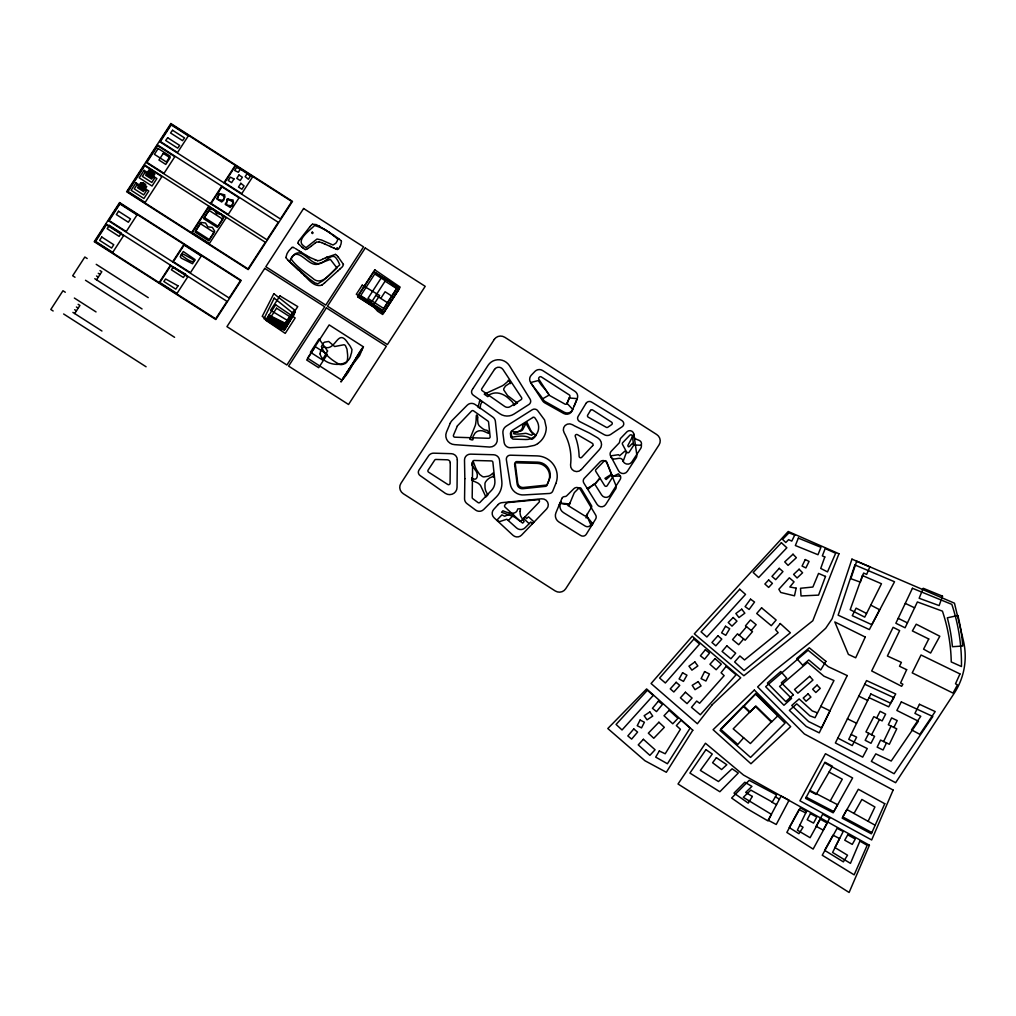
<?xml version="1.0" encoding="UTF-8"?>
<svg xmlns="http://www.w3.org/2000/svg" width="1016" height="1016" viewBox="0 0 1016 1016"><rect width="100%" height="100%" fill="white"/><g stroke="black" fill="none" stroke-linecap="round" stroke-linejoin="round"><path stroke-width="1.5" d="M569.989 502.895L569.328 504.584M479.514 401.51L479.831 400.177L482.168 401.815A8.903 8.687 25.8 0 0 480.416 405.702L480.276 408.559L477.812 406.819A19.456 18.974 25.8 0 1 478.079 406.146L478.142 405.981M479.45 401.777L479.082 403.263A19.418 18.936 25.8 0 1 478.409 405.371M623.125 461.429L626.567 451.968L622.503 444.373A1.524 1.486 25.8 0 1 622.732 442.659L629.768 435.267A1.524 1.486 25.8 0 1 632.384 436.131L633.628 444.945L641.35 445.275A5.08 4.953 25.8 0 1 640.601 448.627L631.863 461.937A5.08 4.953 25.8 0 1 623.125 461.429C621.322 453.923 612.381 463.385 610.578 455.879A4.064 3.962 25.8 0 1 611.175 451.32L619.1 443.014A1.524 1.486 25.8 0 0 619.455 442.341L620.243 439.039A1.524 1.486 25.8 0 1 620.611 438.366L626.872 431.851A4.064 3.962 25.8 0 1 633.857 434.15L636.803 454.673A5.08 4.953 25.8 0 1 636.054 458.038L627.317 471.348A5.08 4.953 25.8 0 1 618.579 470.84L610.578 455.879L618.465 454.711L619.671 455.714L624.827 451.18L626.567 451.968A1.524 1.486 25.8 0 0 629.196 452.12L633.4 445.719A1.524 1.486 25.8 0 0 633.616 444.703C632.892 439.877 628.523 450.38 627.837 445.529L633.857 434.15M567.665 401.879L567.119 403.212M567.792 401.561L569.189 398.082M574.129 406.184L576.859 399.529M559.892 503.276L559.333 504.825L559.956 503.707M592.62 523.964C589.864 528.993 593.814 519.328 590.855 524.853A4.064 3.962 25.8 0 1 585.267 526.097L563.55 512.661A7.633 7.429 25.8 0 1 560.464 503.403L561.137 501.612L560.349 502.996M569.239 504.8L574.078 493.192A3.048 2.972 25.8 0 1 574.713 492.239L578.803 488.188A1.524 1.486 25.8 0 1 581.203 488.505L591.515 505.701A1.524 1.486 25.8 0 1 591.515 507.238L586.6 515.252A1.524 1.486 25.8 0 1 584.505 515.722L569.862 506.654A1.524 1.486 25.8 0 1 569.239 504.8L560.464 503.403M567.068 403.327L569.836 396.735A1.524 1.486 25.8 0 0 569.239 394.894L541.337 376.923A1.524 1.486 25.8 0 0 539.42 377.126L539.052 377.507A1.524 1.486 25.8 0 0 538.899 379.336L549.173 395.046A1.524 1.486 25.8 0 0 549.72 395.554L564.909 404.076A1.524 1.486 25.8 0 0 567.042 403.377L572.783 409.423A6.109 5.944 25.8 0 1 564.236 412.229L545.389 401.65A7.176 6.998 25.8 0 1 542.658 398.767L541.236 396.621A10.097 1.918 58.1 0 0 540.461 395.516L532.841 385.775A10.312 1.956 58.1 0 1 531.889 384.404L530.873 382.892M577.228 398.64L572.186 410.655A6.109 5.944 25.8 0 1 563.639 413.461L544.805 402.882A6.109 5.944 25.8 0 1 542.646 400.863L530.644 382.537A6.109 5.944 25.8 0 1 531.279 375.209L534.975 371.373A6.109 5.944 25.8 0 1 542.684 370.548L574.865 391.274A6.109 5.944 25.8 0 1 577.228 398.64L569.239 397.967M868.096 821.309L874.916 806.996L861.885 799.465L853.986 813.46M883.602 741.54L891.045 726.084M886.473 742.912L883.069 749.998L877.176 747.154L880.58 740.08L889.33 744.284L896.76 728.828L888.314 724.776L891.629 717.893L897.204 720.573L893.902 727.456M339.814 246.888L338.684 248.831M868.769 733.323L865.175 740.308L870.991 743.293L874.586 736.308L865.95 731.876L873.811 716.636L882.142 720.915L885.635 714.134L880.123 711.302L876.63 718.083M871.588 734.771L879.45 719.531M569.239 504.139L569.989 502.856M568.871 504.812L568.236 505.879L568.973 503.936L559.968 503.072M830.263 800.938L842.289 779.183L829.018 772.046M298.374 241.529L298.056 243.141M363.423 346.824C354.825 357.111 351.523 370.84 341.833 380.111L307.581 358.178L329.171 324.904L363.423 346.824L341.833 380.111M74.676 313.55L79.934 305.46L78.143 304.317M96.558 279.832L101.803 271.742L100.025 270.599M159.144 282.651L170.485 265.176M172.644 261.849L183.972 244.373M191.541 232.727L208.813 206.108M210.426 203.606L221.767 186.131M223.926 182.804L235.268 165.329M381.991 276.758L367.957 298.399L383.654 308.445L397.688 286.817M370.015 304.483L385.331 280.772L374.739 273.99L360.693 295.618L371.297 302.4M380.771 298.412L385.089 291.757L393.649 297.231M382.537 312.496L383.083 311.658L383.934 312.217M473.113 388.328L488.125 365.252A12.713 12.395 25.8 0 1 509.346 365.544L530.034 399.021A4.064 3.962 25.8 0 1 528.917 404.495L513.994 414.071A12.713 12.395 25.8 0 1 499.745 413.702L473.291 395.186A4.064 3.962 25.8 0 1 472.186 389.738L472.808 388.798M194.323 260.731L195.059 259.613L183.274 251.524L181.115 254.851C183.782 256.934 192.405 263.919 194.196 260.896M298.552 241.236L309.639 227.089M309.626 227.114L310.54 225.971M342.659 266.433L343.433 264.389M294.983 312.255L284.899 324.053L268.402 315.862L285.42 327.927L295.377 311.442L285.293 323.24L268.796 315.036L285.814 327.114M294.183 313.893L284.112 325.691L267.614 317.487L284.632 329.565L294.589 313.08L284.505 324.879L268.008 316.675L285.026 328.74M739.254 635.279L746.57 626.694M743.636 638.924L738.708 644.703L732.561 639.597L737.502 633.819L745.173 640.207L752.5 631.635L745.49 625.805L750.481 619.963L756.158 624.688L751.18 630.53M743.648 737.768L737.832 744.423L720.623 729.234L743.572 705.739L749.986 711.873M583.832 466.738L599.58 449.39A7.633 7.429 25.8 0 0 597.726 437.858L590.296 433.54A6.807 1.511 30.5 0 0 589.255 432.968L574.739 426.009A8.725 1.943 30.5 0 1 573.43 425.272L572.402 424.688A6.109 5.944 25.8 0 0 564.083 432.613A54.496 53.124 25.8 0 1 570.573 464.82A6.109 5.944 25.8 0 0 581.114 469.722M583.235 467.411L581.33 469.494M594.957 484.226L599.948 478.155L594.449 484.442L587.134 488.353L588.594 488.848L594.411 483.591L601.612 494.957A5.08 4.953 25.8 0 0 610.222 495.122L620.103 479.577A4.064 3.962 25.8 0 0 620.42 476.021L618.401 473.824L613.029 476.44L611.403 474.269L604.952 478.371L606.146 479.514L610.895 475.298L612.432 476.288A1.524 1.486 25.8 0 1 612.305 477.622L607.212 485.661A1.524 1.486 25.8 0 1 604.622 485.61L595.782 471.348A1.524 1.486 25.8 0 1 595.96 469.557L604.037 461.137A1.524 1.486 25.8 0 1 606.565 461.645L612.432 476.288L620.42 476.021M310.934 225.514L312.509 224.206M508.432 520.421L513.575 515.023L512.534 514.159L510.286 513.753L504.685 516.242L501.917 514.871L496.773 520.268L499.529 521.64L506.806 519.227L516.534 527.926A6.109 5.944 25.8 0 0 525.107 527.761L530.86 521.957L532.016 523.812L534.124 522.021L528.549 516.839L526.44 518.63L525.297 516.776L523.519 518.427L529.095 523.621M342.329 266.776L340.309 268.681M338.061 270.713L324.561 282.905M338.061 270.726L340.322 268.668M324.574 282.892L321.856 285.179M314.909 243.269L310.807 246.469M314.897 243.294L316.268 242.329M310.82 246.444L307.607 248.691M321.869 285.153C311.963 288.125 305.257 274.002 297.675 269.481M307.619 248.666L305.778 249.504M542.658 398.767L549.173 395.046M322.466 259.321L325.679 257.708M322.466 259.309L320.434 260.274M319.849 263.309L330.365 259.385L336.969 267.995L323.266 280.492L317.792 283.781L314.922 282.88L309.435 278.981L289.954 261.861A1.549 1.499 25.8 0 1 289.852 261.087L290.855 258.75A31.026 30.251 25.8 0 1 292.735 255.854C300.571 248.666 309.677 268.834 319.405 263.525M325.679 257.734L335.394 254.394M326.377 257.391L327.076 257.048M292.024 247.409L288.925 250.685A38.43 37.452 25.8 0 0 286.982 253.746L285.877 257.581M316.573 242.189L318.846 241.846M312.496 224.231L316.268 224.587L324.726 229.464M319.976 260.426L317.576 260.706M292.011 247.434L293.218 247.409M530.644 382.537L538.302 380.555L540.69 384.099A9.22 1.753 58.1 0 0 542.061 385.89L545.414 389.725A9.22 1.753 58.1 0 1 546.786 391.516L548.97 394.716M305.791 249.479L305.549 249.517A1.664 1.651 62 0 1 304.914 249.39L303.06 248.031M337.553 249.453L336.702 249.326M317.576 260.693L309.804 257.404M318.834 241.871L321.716 242.608M293.205 247.421L294.399 247.942M336.715 249.301L335.534 248.856M315.163 260.058L315.836 260.299M321.704 242.634L334.531 248.349M817.397 712.826L812.228 710.921L799.122 698.932L791.756 705.472L808.634 721.563L821.55 727.913L829.97 710.832L820.712 706.31M335.382 254.406L336.626 255.257M324.041 243.548L324.879 243.904M335.547 248.831L333.261 247.777M864.768 684.263L893.94 697.662L888.708 706.818L869.061 697.662M330.149 246.291L330.975 246.685M905.307 603.402L914.616 607.835M805.739 812.902L799.008 809.65L789.203 827.532L798.932 833.679L803.059 827.24L799.744 825.284M858.761 696.125L867.677 700.468M847.395 718.782L856.564 723.252M898.233 618.35L907.466 622.884M851.103 734.428L856.615 737.172L852.246 745.566L837.743 738.048M866.521 613.461L856.12 608.152L852.272 615.683L871.741 624.662L879.602 609.74L870.712 605.091M806.209 797.166L833.768 811.568L837.565 804.697L809.854 790.346M776.554 804.672L772.122 802.335L776.542 794.88L749.198 780.339L731.622 798.03L745.884 808.012L767.956 820.89L771.411 814.349L743.293 797.319L750.811 790.105L772.262 802.03M809.562 790.956L816.115 794.448L832.422 766.255L824.941 762.216L805.612 798.385L833.171 812.8L852.615 777.951L824.649 762.826M871.931 832.587L842.759 816.902L846.887 809.511L875.208 825.259M318.897 225.92L319.938 226.505M309.791 257.416L306.54 255.499M775.424 796.823L779.437 799.198M306.527 255.511L299.149 250.889M295.427 248.526L299.136 250.901M300.088 251.511L301.092 252.146M324.739 229.438L326.009 230.289M373.799 271.844L390.5 282.537L393.764 286.22L398.907 289.509L382.702 314.477L377.571 311.188L374.307 307.492L357.607 296.799L373.901 271.64L399.593 288.087L383.4 313.042L357.708 296.596M385.127 281.178L396.799 288.646L382.765 310.286L371.094 302.819M375.958 295.326L389.331 303.886M87.186 258.534L84.836 257.023L72.682 275.768L75.019 277.266M96.228 264.338L148.234 297.625M98.273 273.304L100.051 274.434M96.52 275.996L98.298 277.139M94.767 278.689L142.049 308.953M85.496 280.276L174.587 337.312M65.303 292.24L62.967 290.741L50.8 309.486L53.15 310.985M74.358 298.044L96.037 311.925M76.403 307.01L78.181 308.153M74.651 309.715L76.429 310.845M72.898 312.407L101.956 331.013M63.627 313.982L146.088 366.776M326.022 230.264L329.882 232.829M328.613 231.953L334.62 235.991M333.527 235.229L337.426 237.896M337.439 237.871L338.836 238.862M338.849 238.836L341.173 240.754M303.047 248.056L301.777 246.926M301.765 246.951L298.691 244.005M303.67 275.057L305.181 276.428M300.634 272.263L302.146 273.672M297.663 269.494L288.696 260.921M288.036 260.274L288.684 260.947M288.023 260.286L285.877 257.556M336.88 255.499L338.353 257.264M338.366 257.251L343.421 264.401M592.747 523.748L586.981 516.636L586.092 517.97L587.515 513.905L586.6 515.252L590.855 524.853M298.475 243.789L298.069 243.116M341.465 241.211L341.02 243.98A28.537 27.813 25.8 0 1 339.801 246.913M633.908 434.569C632.765 441.782 642.849 437.744 641.35 445.275M321.488 346.583C324.091 354.533 332.321 360.553 339.522 364.426A7.074 6.896 25.8 0 0 342.036 364.554L344.805 363.703A17.018 16.586 25.8 0 0 345.681 363.258L347.142 361.683L347.612 358.216A50.178 48.908 25.8 0 0 347.624 354.813L346.977 349.123L345.44 345.63A2.667 2.603 25.8 0 0 343.941 344.754L334.67 346.532L328.676 341.452L324.523 342.189A8.217 8.014 25.8 0 0 323.075 343.408L321.488 346.583M450.266 462.864L450.075 483.248A1.524 1.486 25.8 0 1 447.739 484.454L428.587 472.173A1.524 1.486 25.8 0 1 428.117 470.09L434.683 460.121A1.524 1.486 25.8 0 1 435.978 459.461L447.269 459.791A3.048 2.972 25.8 0 1 450.266 462.864M457.314 459.842L457.048 487.375A7.633 7.429 25.8 0 1 445.402 493.395L420.218 475.653A4.064 3.962 25.8 0 1 418.973 470.103L428.612 455.816A6.109 5.944 25.8 0 1 433.781 453.174L451.295 453.682A6.109 5.944 25.8 0 1 457.314 459.842M532.879 434.2L531.609 435.28L526.885 433.565A10.668 10.401 25.8 0 0 525.386 433.324C517.36 434.683 505.612 434.378 521.348 430.809A4.407 4.293 25.8 0 0 522.719 429.616L525.577 424.282A1.308 1.27 25.8 0 1 526.44 424.205L529.654 429.666A7.569 7.379 25.8 0 0 530.2 430.53L532.879 434.2M464.833 478.714L464.566 498.729A6.109 5.944 25.8 0 0 467.03 503.657L475.628 510.083A6.109 5.944 25.8 0 0 483.692 509.499L496.519 496.76A20.345 19.825 25.8 0 0 501.815 481.203L499.555 460.21A6.109 5.944 25.8 0 0 493.56 454.749L470.611 454.139A6.109 5.944 25.8 0 0 464.502 459.918L464.833 478.714M471.716 478.053L471.691 480.225L477.901 483.07A13.119 12.789 25.8 0 1 480.543 485.496L485.902 496.976L487.782 495.021L485.712 490.791A25.845 25.184 25.8 0 1 485.013 487.756L484.95 483.565A6.096 5.944 25.8 0 1 485.572 481.952L486.6 480.543A16.497 16.091 25.8 0 1 489.725 477.863L492.29 476.796A2.324 2.273 25.8 0 1 493.573 477.101L493.128 472.986L490.753 474.98A15.634 15.24 25.8 0 1 488.366 476.174L483.883 476.91A5.575 5.436 25.8 0 1 482.448 476.529L479.641 474.434L476.822 470.268A37.16 36.22 25.8 0 1 475.577 467.754L473.431 462.001A1.524 1.486 25.8 0 0 471.907 463.448L471.881 465.277L473.189 466.903A33.795 32.944 25.8 0 1 475.171 469.964C478.701 473.265 478.066 482.448 471.716 478.053M472.643 461.912L472.186 497.434A1.524 1.486 25.8 0 0 472.796 498.678L477.952 502.526A1.524 1.486 25.8 0 0 479.971 502.387L491.554 490.334A12.713 12.395 25.8 0 0 494.856 480.619L492.887 462.293A1.524 1.486 25.8 0 0 491.388 460.921L474.167 460.464A1.524 1.486 25.8 0 0 472.643 461.912M320.103 353.974C322.631 365.735 348.59 369.595 350.926 354.571A73.216 71.361 25.8 0 0 351.536 352.831L351.968 349.555L350.228 346.227A44.831 43.701 25.8 0 0 348.12 343.408C337.617 326.568 336.029 352.171 324.244 346.977A3.302 3.213 25.8 0 0 322.796 347.637L320.675 351.003A11.824 11.532 25.8 0 0 320.167 353.225L320.103 353.974M477.533 418.986L478.003 423.367A7.76 7.557 25.8 0 0 479.349 425.933L482.778 428.752A20.218 19.71 25.8 0 0 485.204 429.997C488.264 429.298 490.779 435.28 487.248 432.829A22.327 21.768 25.8 0 0 484.734 431.686C480.797 429.501 475.475 430.733 473.837 435.178C471.119 437.896 475.767 441.515 469.773 439.242L475.348 425.31A38.049 37.084 25.8 0 0 475.971 421.551C476.466 419.341 475.628 410.858 477.914 417.411A3.772 3.67 25.8 0 0 477.622 418.3L477.533 418.986M520.09 511.251L520.052 512.102A12.548 12.23 25.8 0 0 520.751 516.204L524.104 521.614L522.681 523.113L514.439 516.979L501.561 512.255L502.92 510.769C507.213 512.712 516.42 516.001 517.741 508.94L520.522 508.673L520.09 511.251M522.719 424.929C523.443 430.555 517.36 433.464 512.597 431.33L511.099 432.27A1.524 1.486 25.8 0 0 510.426 433.692L510.921 437.515C517.601 436.029 526.351 434.556 531.978 439.318A12.713 12.395 25.8 0 0 536.004 435.47L531.228 431.381L526.936 422.275L522.719 424.929M337.833 239.204L337.185 240.995A19.431 18.936 25.8 0 1 335.826 243.23L332.981 245.034L321.475 239.979L317.03 239.014L306.248 247.523A1.334 1.321 66.3 0 1 305.689 247.472L303.682 245.948A37.109 36.17 25.8 0 1 301.93 244.272C297.879 238.277 310.896 229.502 314.566 225.514C323.024 227.698 331.445 233.515 337.833 239.204M514.058 404.444L513.664 405.498L517.5 402.844A2.007 1.956 25.8 0 1 517.042 402.768L507.581 395.58L503.784 389.966A3.861 3.759 25.8 0 1 503.911 388.455L505.473 386.055L509.219 383.502A1.689 1.651 25.8 0 1 509.778 383.489C512.28 385.051 507.759 378.142 508 380.86A3.569 3.48 25.8 0 1 507.644 381.572L504.177 384.581A41.478 40.424 25.8 0 1 502.31 385.826L484.226 394.17L487.782 396.659L489.649 394.551A23.597 23 25.8 0 1 490.918 394.03C497.281 391.185 504.266 394.221 508.952 398.755A62.433 60.858 25.8 0 1 512.178 401.752L514.058 404.444M291.084 258.966C296.685 267.195 306.413 273.012 314.16 279.451C323.71 285.864 332.638 269.964 339.522 265.176A1.562 1.537 -2.2 0 0 339.636 264.49L337.922 260.833A55.372 53.975 25.8 0 0 336.664 258.902C332.13 251.219 324.993 263.423 319.189 263.639C310.121 264.363 302.806 248.298 294.665 254.178A26.34 25.679 25.8 0 0 292.646 256.413L291.084 258.966M227.139 199.161L226.377 205.067L232.397 205.943L233.159 200.025L227.139 199.161M796.15 588.162L794.487 595.82L780.771 592.48L778.853 589.267L789.33 577.799L794.055 581.863L789.813 587.007L796.15 588.162M218.885 193.472L217.589 199.288L223.533 200.673L224.815 194.856L218.885 193.472M851.954 559.13L832.129 618.731L825.716 628.256L810.209 642.366L774.014 671.17L757.631 686.905L804.38 733.971L895.629 782.714L954.227 693.242A70.561 68.783 25.8 0 0 963.346 640.512L954.468 603.187L851.954 559.13M854.862 564.934L838.137 615.175L869.378 629.577L894.524 581.749L854.862 564.934M856.653 561.251L850.837 578.701L860.362 582.155L863.613 573.075L866.673 574.396L869.848 566.852L856.653 561.251M824.802 556.959L820.725 568.427L827.494 571.894L835.66 553.263L825.195 548.538L822.338 555.879L824.802 556.959M862.432 575.539L850.202 609.714L864.743 617.144L881.469 583.743L862.432 575.539M942.53 596.176L939.127 605.587L919.163 598.272L923.214 588.277L942.53 596.176M825.5 576.428L818.566 595.109L801.027 595.96L800.506 588.264L812.889 587.032L818.553 573.418L825.5 576.428M838.949 553.758L812.813 620.738L743.864 675.729L694.322 633.832L788.226 531.482L838.949 553.758M548.754 480.632L546.811 485.419A1.524 1.486 25.8 0 1 545.592 486.334L522.846 488.709A5.08 4.953 25.8 0 1 517.182 484.289L514.617 464.477A1.524 1.486 25.8 0 1 516.128 462.826L537.07 463.385A12.713 12.395 25.8 0 1 548.754 480.632M549.351 479.4L547.408 484.2A1.524 1.486 25.8 0 1 546.189 485.102L523.43 487.477A5.08 4.953 25.8 0 1 517.779 483.057L515.214 463.245A1.524 1.486 25.8 0 1 516.725 461.594L537.667 462.153A12.713 12.395 25.8 0 1 549.351 479.4M555.815 483.514L552.78 491.033A4.064 3.962 25.8 0 1 549.516 493.459L524.383 494.906A12.713 12.395 25.8 0 1 510.248 483.857L506.349 459.613A4.064 3.962 25.8 0 1 510.388 455.193L537.121 455.905A20.345 19.825 25.8 0 1 555.815 483.514M798.347 538.124L795.363 545.529L817.982 554.723L820.953 547.319L798.347 538.124M561.924 498.386L555.917 512.801A7.633 7.429 25.8 0 0 559.003 522.059L580.72 535.508A4.064 3.962 25.8 0 0 586.308 534.251L595.63 519.062A4.064 3.962 25.8 0 0 595.63 514.972L580.327 489.471A4.064 3.962 25.8 0 0 573.951 488.607L566.814 495.681A3.048 2.972 25.8 0 1 564.998 496.532L564.375 496.595A3.048 2.972 25.8 0 0 561.924 498.386M450.228 423.278L446.481 432.092A9.157 8.928 25.8 0 0 454.774 444.665L489.623 447.053A7.633 7.429 25.8 0 0 497.269 438.95L495.389 421.399A6.109 5.944 25.8 0 0 492.836 417.093L475.171 404.52A6.109 5.944 25.8 0 0 467.208 405.206L452.145 420.383A10.173 9.919 25.8 0 0 450.228 423.278M457.314 426.123L453.492 435.102A1.524 1.486 25.8 0 0 454.876 437.197L488.607 438.302A1.524 1.486 25.8 0 0 490.131 436.677L488.569 422.161A1.524 1.486 25.8 0 0 487.934 421.081L473.57 410.87A1.524 1.486 25.8 0 0 471.589 411.035L457.594 425.691A1.524 1.486 25.8 0 0 457.314 426.123M859.892 841.121L850.456 863.359L832.574 852.462L843.217 831.482L837.082 828.319L822.249 855.243L854.151 874.84L867.169 845.325L859.892 841.121M362.534 348.666L359.562 355.651L349.733 368.249L340.944 381.952L362.534 348.666M869.417 845.236L849.109 892.467L678.028 783.996L705.447 743.242L743.509 775.056L869.417 845.236M893.128 790.042L871.677 839.965L799.922 800.811L825.462 753.72L893.128 790.042M884.771 803.72L871.347 833.806L842.162 818.121L858.33 789.267L884.771 803.72M959.968 673.938L955.497 683.781L957.466 684.898L953.008 693.09L912.216 672.871L921.029 654.99L959.968 673.938M906.666 669.684L900.582 682.955L902.868 684.238L901.637 686.295L871.69 670.954L893.115 627.317L899.643 630.619L887.4 656.006L901.395 662.394L899.503 666.242L906.666 669.684M865.264 637.057L855.688 657.797L848.398 654.406L834.809 621.957L865.264 637.057M912.432 588.277L895.858 623.253L905.091 627.786L917.385 601.955L942.429 611.137A173.304 168.935 25.8 0 1 951.243 661.937L961.453 666.534A191.999 187.147 25.8 0 0 951.827 604.38L912.432 588.277M806.552 811.238L797.37 830.186L810.108 837.705L820.331 819.163L827.278 823.074L813.143 849.084L786.841 832.434L800.303 807.86L806.552 811.238M847.204 675.577L819.239 732.853L806.272 726.465L789.381 710.375L796.76 703.847L809.866 715.823L815.023 717.728L833.971 680.542L823.938 676.173L807.606 662.381L779.551 686.448L791.578 698.411L783.958 705.269L765.645 686.702L808.076 650.253L828.281 666.699L847.204 675.577M870.839 693.979L848.741 739.331L867.258 748.563L862.698 757.123L835.381 742.95L866.546 680.58L895.718 693.992L890.486 703.135L870.839 693.979M794.741 535.064L791.782 541.109L788.619 539.648L785.787 542.519L782.574 539.407L788.937 532.854L794.741 535.064M805.269 559.549L802.068 566.064L805.878 567.944L809.079 561.429L805.269 559.549M274.218 298.132L263.969 318.707L281.508 329.933L292.57 312.89L274.218 298.132M704.609 671.589L701.091 678.612L705.917 681.025L709.435 674.002L704.609 671.589M919.455 704.291L914.921 713.372L920.775 716.293L911.504 729.882L919.823 734.314L935.203 711.581L919.455 704.291M640.093 720.052L637.222 725.716L641.54 727.9L644.411 722.236L640.093 720.052M928.751 638.988L923.582 649.16L930.618 653.047L939.813 636.245L916.229 624.205L912.381 630.923L928.751 638.988M839.534 838.518L834.949 847.56L847.522 855.218L843.382 861.86L824.624 850.341L832.968 835.19L839.534 838.518M273.85 293.675L262.23 316.382L281.953 329.006L294.399 309.842L273.85 293.675M901.344 701.904L896.861 710.451L918.4 721.208L891.21 761.035L875.792 753.872L871.347 761.365L894.105 773.735L932.828 716.483L901.344 701.904M781.075 796.023L768.248 820.268L776.249 824.484L789.076 800.227L781.075 796.023M810.412 813.638L807.174 819.709L813.537 823.087L816.775 817.004L810.412 813.638M829.653 818.159L823.163 830.085L816.089 826.262L822.706 814.248L829.653 818.159M847.738 834.835L844.74 840.207L852.284 844.398L855.282 839.025L847.738 834.835M682.587 672.757L679.094 678.955L683.451 681.393L686.956 675.195L682.587 672.757M327.558 351.003L322.428 359.931L310.439 352.26L319.087 338.938L327.558 351.003M659.308 751.002L655.688 757.123L667.423 763.74L690.08 728.142L681.228 720.204L676.364 725.589L680.403 729.272L665.201 753.77L659.308 751.002M725.538 626.262L721.614 632.854L725.767 635.305L729.691 628.714L725.538 626.262M586.029 403.352L578.104 416.395A4.255 3.873 0 0 0 579.78 421.64L589.991 426.809A25.425 5.664 29.5 0 1 594.284 429.095L604.241 434.696A6.109 5.944 25.8 0 0 610.692 434.454L615.29 431.33A25.425 2.781 -35.5 0 1 617.55 429.806L622.097 426.809A4.166 3.785 10.1 0 0 621.83 420.522L591.68 402.12A4.064 3.962 25.8 0 0 586.029 403.352M590.512 410.426L587.68 415.112A1.524 1.486 25.8 0 0 588.264 417.195L606.235 427.279A1.524 1.486 25.8 0 0 607.847 427.215L611.632 424.65A1.524 1.486 25.8 0 0 611.568 422.161L592.633 409.969A1.524 1.486 25.8 0 0 590.512 410.426M825.932 661.365L820.699 669.988L808.787 659.93L802.653 665.188L796.747 658.546L809.269 647.802L825.932 661.365M293.789 314.719L284.239 330.378L267.221 318.313L283.718 326.517L293.789 314.719M752.335 796.455L748.259 803.11L733.997 793.115L744.817 782.231L751.929 786.397L745.655 792.417L752.335 796.455M233.985 178.918L231.635 182.651L228.206 180.467L230.365 177.14L233.985 178.918M240.843 183.299L238.481 187.046L241.91 189.23L244.069 185.903L240.843 183.299M692.798 730.225L666.331 772.274L644.957 760.755L607.797 728.535L646.608 688.937L692.798 730.225M615.556 488.975L605.676 504.533A5.08 4.953 25.8 0 1 597.065 504.368L583.857 483.07A4.064 3.962 25.8 0 1 584.327 478.282L600.202 461.734A4.064 3.962 25.8 0 1 606.933 463.105L615.874 485.419A4.064 3.962 25.8 0 1 615.556 488.975M275.679 304.8L265.748 320.231L285.229 333.388L295.161 317.957L275.679 304.8M119.596 202.578L94.221 241.681L215.811 319.519L241.186 280.416L119.596 202.578M170.879 123.533L126.619 191.757L248.209 269.596L292.481 201.371L170.879 123.533M106.261 224.066L94.92 241.529L215.659 318.821L227 301.358L106.261 224.066M119.748 203.264L108.42 220.739L229.159 298.018L240.487 280.556L119.748 203.264M144.589 164.986L127.317 191.618L248.044 268.897L265.316 242.278L144.589 164.986M157.543 145.021L146.202 162.496L266.941 239.789L278.282 222.314L157.543 145.021M171.044 124.219L159.703 141.694L280.441 218.986L291.783 201.511L171.044 124.219M106.413 224.752L95.618 241.389L112.738 252.362L123.546 235.712L106.413 224.752M119.913 203.949L109.118 220.599L126.238 231.559L137.033 214.922L119.913 203.949M144.742 165.684L128.016 191.478L145.136 202.438L161.874 176.644L144.742 165.684M157.709 145.707L146.901 162.357L164.033 173.317L174.828 156.68L157.709 145.707M171.196 124.917L160.401 141.554L177.533 152.514L188.328 135.877L171.196 124.917M135.953 182.804L131.102 190.297L143.942 198.514L148.806 191.021L135.953 182.804M144.056 170.32L139.192 177.813L152.044 186.03L156.896 178.549L144.056 170.32M158.178 148.514L154.407 154.33L166.395 162.001L170.167 156.185L158.178 148.514M101.778 237.033L99.619 240.36L111.608 248.044L113.767 244.716L101.778 237.033M109.334 225.387L107.175 228.714L119.164 236.398L121.323 233.058L109.334 225.387M118.516 211.252L116.357 214.579L128.346 222.25L130.505 218.923L118.516 211.252M136.982 184.747L134.29 188.912L143.701 194.932L146.406 190.779L136.982 184.747M145.085 172.263L142.38 176.428L151.803 182.461L154.508 178.295L145.085 172.263M140.754 182.715L137.516 187.706L143.51 191.554L146.749 186.55L140.754 182.715M148.857 170.244L145.618 175.235L151.613 179.07L154.851 174.079L148.857 170.244M141.173 183.896L139.014 187.223L143.294 189.967L145.453 186.639L141.173 183.896M149.276 171.412L147.117 174.739L151.397 177.483L153.556 174.155L149.276 171.412M143.116 182.778L141.491 185.28L144.056 186.919L145.682 184.429L143.116 182.778M151.206 170.294L149.593 172.796L152.159 174.434L153.784 171.945L151.206 170.294M163.259 153.391L158.941 160.045L165.786 164.427L170.104 157.772L163.259 153.391M170.637 265.862L159.842 282.499L176.962 293.472L187.769 276.822L170.637 265.862M184.137 245.059L173.342 261.709L190.462 272.669L201.257 256.032L184.137 245.059M208.966 206.794L192.227 232.588L209.359 243.548L226.098 217.754L208.966 206.794M221.933 186.83L211.125 203.467L228.257 214.427L239.052 197.79L221.933 186.83M235.42 166.027L224.625 182.664L241.757 193.624L252.552 176.987L235.42 166.027M201.016 222.466L195.618 230.784L209.321 239.56L214.719 231.242L212.369 227.381L207.874 226.86L205.524 222.999L201.016 222.466M209.652 209.156L204.254 217.475L217.957 226.251L223.355 217.932L221.005 214.071L216.51 213.538L214.16 209.69L209.652 209.156M236.842 167.145L234.683 170.472L238.316 172.263L240.271 169.342L236.842 167.145M200.419 223.698L195.021 232.016L208.725 240.792L214.122 232.461L200.419 223.698M209.067 210.388L203.657 218.707L217.361 227.47L222.758 219.151L209.067 210.388M219.862 193.751L216.624 198.742L221.755 202.032L224.993 197.028L219.862 193.751M181.661 254.483L180.226 256.692L181.267 258.127L192.507 263.754L194.666 260.426L183.706 254.343A2.477 2.413 25.8 0 0 182.918 254.216L181.661 254.47M238.938 175.019L236.779 178.346L240.208 180.543L242.367 177.216L238.938 175.019M228.422 199.225L225.184 204.216L230.327 207.505L233.566 202.514L228.422 199.225M177.99 285.826L175.831 289.154L163.843 281.483L165.608 278.968L177.99 285.826M185.547 274.18L183.388 277.508L171.399 269.824L173.266 267.119L185.547 274.18M250.546 175.92L248.387 179.248L245.161 176.644L247.117 173.723L250.546 175.92M264.744 268.402L226.949 326.644L286.893 365.011L324.675 306.769L264.744 268.402M303.606 208.496L265.824 266.738L325.755 305.105L363.55 246.863L303.606 208.496M312.255 232.169L311.709 233.007L312.572 233.553L313.106 232.715L312.255 232.169M276.555 308.204L269.646 318.859L282.791 327.266L289.7 316.624L276.555 308.204M337.083 248.069L336.537 248.907L337.401 249.453L337.934 248.615L337.083 248.069M326.39 307.873L288.608 366.103L348.539 404.482L386.334 346.24L326.39 307.873M365.265 247.968L327.47 306.197L387.413 344.576L425.209 286.334L365.265 247.968M315.328 346.71L306.692 360.02L318.681 367.69L327.317 354.381L315.328 346.71M362.242 285.14L356.299 294.297L373.71 304.673L379.654 295.516L362.242 285.14M374.79 269.799L358.597 294.754L383.896 312.026L400.088 287.058L374.79 269.799M494.297 339.408L400.914 483.362A7.633 7.429 25.8 0 0 403.288 493.713L555.206 590.944A7.633 7.429 25.8 0 0 565.671 588.81L659.067 444.856A7.633 7.429 25.8 0 0 656.692 434.505L504.774 337.274A7.633 7.429 25.8 0 0 494.297 339.408M279.984 295.91L270.561 310.286L288.353 320.993L297.764 306.603L279.984 295.91M494.513 369.418L481.813 388.671A1.524 1.486 25.8 0 0 482.232 390.715L504.647 406.413A5.08 4.953 25.8 0 0 510.35 406.565L521.106 399.656A1.524 1.486 25.8 0 0 521.538 397.612L502.996 369.532A5.08 4.953 25.8 0 0 494.513 369.418M705.942 749.63L689.915 773.074L719.861 791.743L738.276 773.024L732.092 768.795L718.477 781.545L700.367 770.42L712.267 754.05L705.942 749.63M750.532 599.173L745.096 606.603L749.11 609.473L754.545 602.043L750.532 599.173M172.555 130.251L170.548 132.982L182.537 140.653L184.544 137.922L172.555 130.251M167.691 137.744L165.684 140.462L177.673 148.145L179.68 145.415L167.691 137.744M716.394 757.682L712.597 762.737L721.614 769.544L726.821 764.743L716.394 757.682M712.229 704.685L697.37 723.748L651.078 683.514L692.252 636.27L740.727 677.799L712.229 704.685M780.237 623.532L775.5 629.59L778.154 632.701L744.512 659.956L739.902 655.968L734.632 661.962L744.068 670.56L790.385 632.778L780.237 623.532M726.123 666.369L721.068 672.757L724.141 675.653L699.605 703.263L696.684 701.053L691.49 707.352L700.316 714.769L736.067 674.802L726.123 666.369M705.333 649.77L700.418 655.79L704.609 659.143L709.524 653.11L705.333 649.77M658.381 701.167L652.45 708.304L656.501 711.594L662.432 704.456L658.381 701.167M633.781 728.942L627.837 735.927L631.647 739.089L637.591 732.104L633.781 728.942M726.846 645.846L722.071 651.421L730.898 658.787L735.673 653.199L726.846 645.846M761.594 607.835L756.717 613.499L771.284 625.691L776.148 620.014L761.594 607.835M693.839 639.089L659.587 678.028L665.353 682.981L699.605 644.042L693.839 639.089M717.906 635.762L711.949 642.48L715.836 645.833L721.779 639.115L717.906 635.762M676.173 682.295L670.268 688.873L673.837 691.985L679.742 685.419L676.173 682.295M685.444 692.226L680.415 697.814L687.045 703.618L692.061 698.03L685.444 692.226M779.247 568.325L771.97 576.377L775.691 579.641L782.955 571.589L779.247 568.325M653.237 695.427L622.033 729.971L616.077 724.446L647.383 690.283L653.237 695.427M498.132 504.571L493.687 509.46A6.109 5.944 25.8 0 0 494.132 517.817L512.978 535.292A6.109 5.944 25.8 0 0 521.551 535.127L546.684 508.914A6.109 5.944 25.8 0 0 541.515 498.818L501.98 502.653A6.109 5.944 25.8 0 0 498.132 504.571M506.628 503.098L504.901 505.003A1.524 1.486 25.8 0 0 505.015 507.086L519.455 520.471A1.524 1.486 25.8 0 0 521.602 520.433L539.077 502.209A1.524 1.486 25.8 0 0 537.781 499.681L507.594 502.615A1.524 1.486 25.8 0 0 506.628 503.098M739.699 589.242L701.053 631.85L706.882 636.994L745.528 594.385L739.699 589.242M715.048 658.622L709.943 664.248L716.166 669.747L721.284 664.134L715.048 658.622M643.395 739.292L638.239 744.893L649.897 755.358L655.066 749.757L643.395 739.292M768.655 579.971L764.883 584.01L768.642 587.413L772.414 583.375L768.655 579.971M592.684 445.63L581.749 457.314A1.524 1.486 25.8 0 1 579.107 456.298A62.128 60.566 25.8 0 0 575.272 436.435A1.524 1.486 25.8 0 1 577.444 434.658L592.315 443.319A1.524 1.486 25.8 0 1 592.684 445.63M669.176 710.273L664.007 715.734L672.77 723.786L677.939 718.325L669.176 710.273M781.38 542.735L753.173 572.491L758.66 577.533L786.854 547.764L781.38 542.735M658.889 722.224L648.335 733.171L653.771 738.264L664.324 727.329L658.889 722.224M771.703 721.538L750.405 743.534L733.196 728.853L755.815 705.968L771.703 721.538M755.828 693.496L743.28 706.349L749.681 712.483L755.523 706.577L771.411 722.147L778.18 715.467L755.828 693.496M755.536 694.118L720.039 730.453L750.57 757.415L785.038 723.113L755.536 694.118M733.184 617.512L728.218 622.516L732.003 626.148L736.968 621.144L733.184 617.512M754.355 690.055L713.08 729.704L750.951 763.753L790.664 726.643L754.355 690.055M799.122 569.214L793.61 574.408L797.077 577.977L802.589 572.783L799.122 569.214M817.067 685.089L812.66 689.229L815.848 692.506L820.255 688.378L817.067 685.089M793.013 554.215L784.72 561.886L788.073 565.391L796.366 557.721L793.013 554.215M793.356 694.741L785.749 701.586L767.423 683.019L780.783 671.538L786.689 678.167L781.329 682.765L793.356 694.741M809.638 676.326L794.537 689.508L797.878 693.191L812.978 680.022L809.638 676.326M808.063 693.865L803.212 698.03L806.056 701.243L810.92 697.078L808.063 693.865M741.731 609.168L735.851 613.524L738.962 617.55L744.842 613.181L741.731 609.168M694.893 661.949L688.962 666.153L691.921 670.141L697.852 665.937L694.893 661.949M649.846 711.949L644.157 715.696L647.027 719.849L652.717 716.115L649.846 711.949M537.667 443.649L536.372 444.436A16.815 16.37 23.7 0 1 534.314 445.389L526.834 446.926L510.057 447.726A6.109 5.944 25.8 0 1 504.114 442.392L502.933 433.26A7.633 7.429 25.8 0 1 506.273 426.149L532.295 409.715A4.064 3.962 25.8 0 1 537.921 410.959L544.563 419.938L546.278 427.609A20.409 19.888 25.8 0 1 537.654 443.636M532.854 417.474L511.835 430.733A1.524 1.486 25.8 0 0 511.175 432.156L511.899 437.782A1.524 1.486 25.8 0 0 513.385 439.115L525.869 439.522A12.713 12.395 25.8 0 0 536.6 420.446L534.949 417.944A1.524 1.486 25.8 0 0 532.854 417.474M698.221 681.609L692.201 685.33L695.033 689.673L701.053 685.952L698.221 681.609M957.885 615.505L947.331 617.817A173.304 168.935 25.8 0 1 952.411 646.709L962.736 646.036A191.999 187.147 25.8 0 0 957.885 615.505"/></g></svg>
